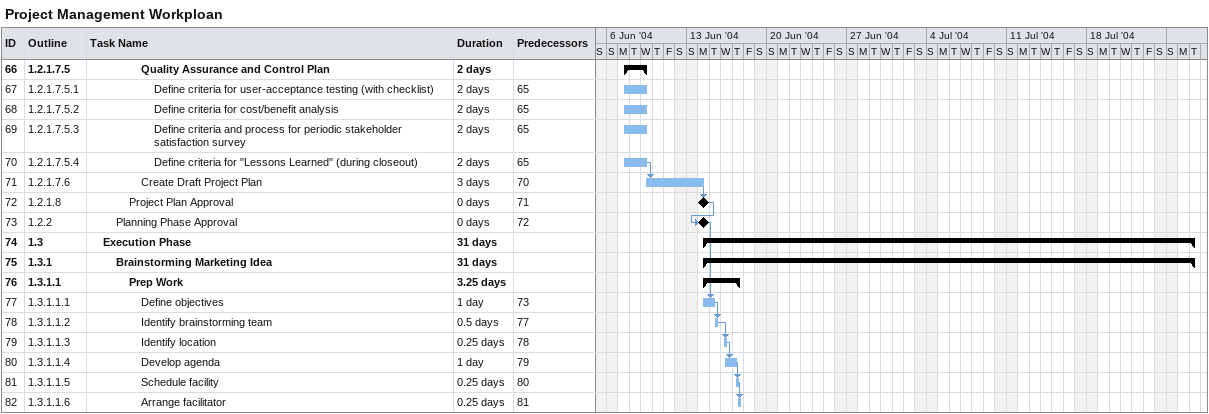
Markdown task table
Project Management Workploan

| ID | WBS | Task | Duration | Start | Finish | Predecessors |
|---|---|---|---|---|---|---|
| 66 | 1.2.1.7.5 | **Quality Assurance and Control Plan** | 2d | 2004-06-07 | 2004-06-09 |  |
| 67 | 1.2.1.7.5.1 | Define criteria for user-acceptance testing (with checklist) | 2d | 2004-06-07 | 2004-06-09 | 65 |
| 68 | 1.2.1.7.5.2 | Define criteria for cost/benefit analysis | 2d | 2004-06-07 | 2004-06-09 | 65 |
| 69 | 1.2.1.7.5.3 | Define criteria and process for periodic stakeholder satisfaction survey | 2d | 2004-06-07 | 2004-06-09 | 65 |
| 70 | 1.2.1.7.5.4 | Define criteria for "Lessons Learned" (during closeout) | 2d | 2004-06-07 | 2004-06-09 | 65 |
| 71 | 1.2.1.7.6 | Create Draft Project Plan | 3d | 2004-06-09 | 2004-06-14 | 70 |
| 72 | 1.2.1.8 | Project Plan Approval | 0d | 2004-06-14 | 2004-06-14 | 71 |
| 73 | 1.2.2 | Planning Phase Approval | 0d | 2004-06-14 | 2004-06-14 | 72 |
| 74 | 1.3 | **Execution Phase** | 31d | 2004-06-14 | 2004-07-27 |  |
| 75 | 1.3.1 | **Brainstorming Marketing Idea** | 31d | 2004-06-14 | 2004-07-27 |  |
| 76 | 1.3.1.1 | **Prep Work** | 3.25d | 2004-06-14 | 2004-06-17 |  |
| 77 | 1.3.1.1.1 | Define objectives | 1d | 2004-06-14 | 2004-06-15 | 73 |
| 78 | 1.3.1.1.2 | Identify brainstorming team | 0.5d | 2004-06-15 | 2004-06-15 | 77 |
| 79 | 1.3.1.1.3 | Identify location | 0.25d | 2004-06-16 | 2004-06-16 | 78 |
| 80 | 1.3.1.1.4 | Develop agenda | 1d | 2004-06-16 | 2004-06-17 | 79 |
| 81 | 1.3.1.1.5 | Schedule facility | 0.25d | 2004-06-17 | 2004-06-17 | 80 |
| 82 | 1.3.1.1.6 | Arrange facilitator | 0.25d | 2004-06-17 | 2004-06-17 | 81 |
